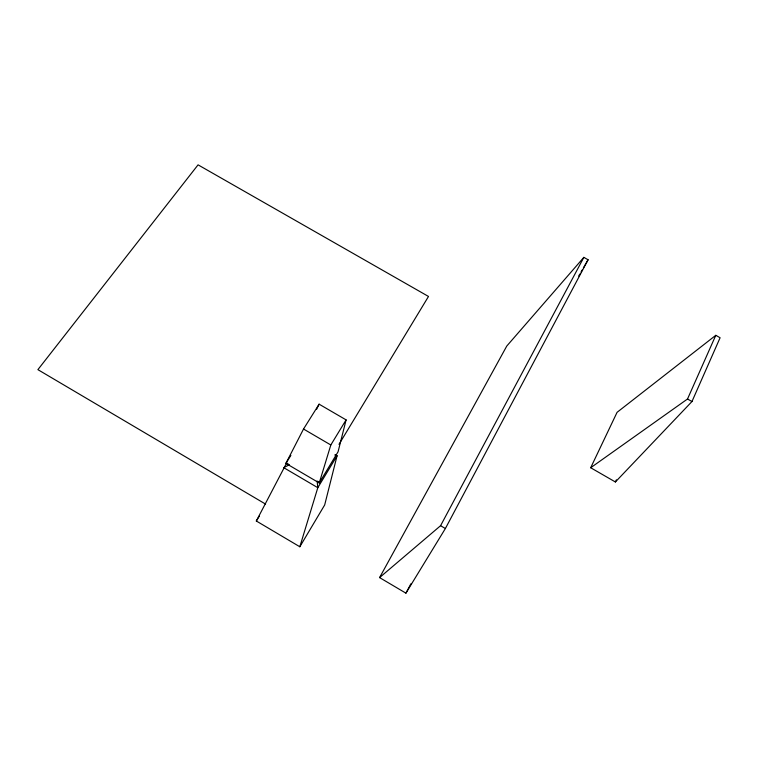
<?xml version="1.0" encoding="UTF-8"?>
<svg xmlns="http://www.w3.org/2000/svg" width="758" height="758" viewBox="0 0 758 758"><rect width="100%" height="100%" fill="white"/><g stroke="black" fill="none" stroke-linecap="round" stroke-linejoin="round"><path stroke-width="1.14" d="M346.103 419.885L338.068 451.787L319.251 482.96L285.889 463.375L303.522 429.028L319.109 404.175L346.103 419.885L330.82 444.974L319.251 482.96L318.142 481.406M286.78 462.712L256.318 521.002L299.827 546.764L317.81 487.697L337.073 455.748L335.036 454.554M691.969 401.532L720.1 337.746L715.789 335.311L617.069 412.333L590.69 467.743L615.392 481.974L691.969 401.532L687.515 399.002L590.69 467.743M687.515 399.002L715.789 335.311M615.392 481.974L616.377 479.823M316.531 409.434L319.109 404.175M445.382 528.525L588.085 259.757L583.85 257.369L506.77 346.055L379.587 577.596L405.918 593.154L445.382 528.525L440.569 525.711L379.587 577.596M440.569 525.711L583.85 257.369M405.918 593.154L410.921 583.774M578.686 276.054L579.861 274.017M581.035 271.98L582.21 269.943M583.385 267.906L588.085 259.757M299.827 546.764L324.68 504.961L337.073 455.748L335.083 455.425M338.987 444.34L428.497 296.463L198.065 164.846L37.9 369.648L265.565 504.098M256.318 521.002L259.444 515.98M290.864 455.416L285.889 463.375L288.154 463.801M289.461 464.72L283.7 467.648L317.81 487.697L317.138 480.97M303.522 429.028L330.82 444.974"/></g></svg>
